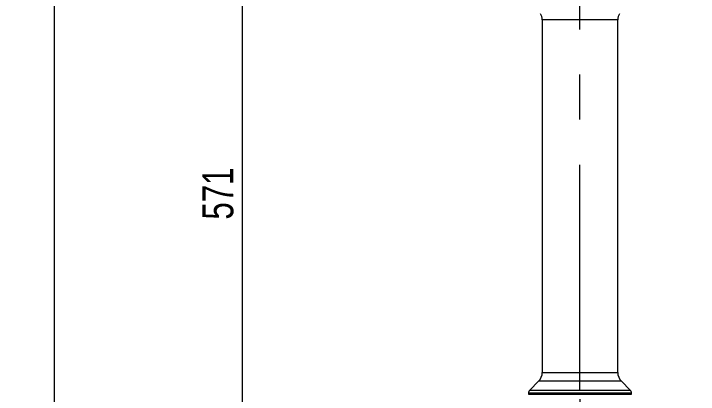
# Model space of a CAD drawing. Header units: millimetres. Extents: x 24 to 205, y 5 to 275.
# Drawn here: x 60.2 to 137.3, y 187.5 to 230.4 of the extents above; entities that cross this region are included whole.
import ezdxf

# ---------------------------------------------------------------- set-up
doc = ezdxf.new("R2010")
doc.units = ezdxf.units.MM
doc.linetypes.add('CENTERX2', pattern=[20.32, 12.7, -2.54, 2.54, -2.54])
doc.styles.add('SLDTEXTSTYLE0', font='TXT', dxfattribs={"width": 0.75})
doc.dimstyles.new('SLDDIMSTYLE1', dxfattribs={"dimtxt": 3.5, "dimasz": 3.302, "dimexe": 0, "dimexo": 0.0625, "dimgap": 0.875, "dimtad": 1, "dimdec": 0, "dimlfac": 10, "dimrnd": 1e-09, "dimzin": 12, "dimdsep": 46, "dimtxsty": 'SLDTEXTSTYLE0', "dimsah": 1, "dimcen": 0.09, "dimadec": 0, "dimazin": 3, "dimtfac": 1, "dimtofl": 0, "dimtmove": 0, "dimatfit": 3, "dimfxl": 1, "dimfrac": 2, "dimtolj": 1, "dimtzin": 12, "dimarcsym": 0})
doc.dimstyles.new('SLDDIMSTYLE3', dxfattribs={"dimtxt": 3.5, "dimasz": 3.302, "dimexe": 0, "dimexo": 0.0625, "dimgap": 0.875, "dimtad": 1, "dimdec": 0, "dimlfac": 10, "dimrnd": 1e-09, "dimzin": 12, "dimdsep": 46, "dimtxsty": 'SLDTEXTSTYLE0', "dimsah": 1, "dimcen": 0.09, "dimadec": 0, "dimazin": 3, "dimtfac": 1, "dimtdec": 0, "dimtofl": 0, "dimtmove": 0, "dimatfit": 3, "dimfxl": 1, "dimfrac": 2, "dimtolj": 1, "dimtzin": 12, "dimarcsym": 0})

# ---------------------------------------------------------------- blocks, each defined once
blk = doc.blocks.new('_D_3')
at = {"color": 7, "linetype": 'Continuous', "lineweight": 0}
for p, q in [((96.663, 248.981), (63.763, 248.981)), ((64.763, 248.981), (64.763, 118.603)), ((109.707, 118.603), (63.763, 118.603))]:
    blk.add_line(p, q, dxfattribs=at)
for points in [[(64.763, 248.981), (64.255, 245.679), (65.271, 245.679)], [(64.763, 118.603), (65.271, 121.905), (64.255, 121.905)]]:
    blk.add_solid(points, dxfattribs=at)
at = {"color": 7, "linetype": 'Continuous', "lineweight": 0, "insert": (60.251, 175.461), "char_height": 3.5, "attachment_point": 1, "rotation": 90, "style": 'SLDTEXTSTYLE0'}
blk.add_mtext('1304', dxfattribs=at)
blk = doc.blocks.new('_D_5')
at = {"color": 7, "linetype": 'Continuous', "lineweight": 0}
for p, q in [((109.709, 236.996), (84.939, 236.996)), ((85.939, 236.996), (85.939, 179.863)), ((109.669, 179.863), (84.939, 179.863))]:
    blk.add_line(p, q, dxfattribs=at)
for points in [[(85.939, 236.996), (85.431, 233.694), (86.447, 233.694)], [(85.939, 179.863), (86.447, 183.165), (85.431, 183.165)]]:
    blk.add_solid(points, dxfattribs=at)
at = {"color": 7, "linetype": 'Continuous', "lineweight": 0, "insert": (81.427, 207.192), "char_height": 3.5, "attachment_point": 1, "rotation": 90, "style": 'SLDTEXTSTYLE0'}
blk.add_mtext('571', dxfattribs=at)
blk = doc.blocks.new('_D_8')
at = {"color": 7, "linetype": 'Continuous', "lineweight": 0}
for p, q in [((123.953, 186.971), (123.953, 163.092)), ((123.953, 164.092), (110.233, 164.092)), ((123.953, 164.092), (137.081, 164.092))]:
    blk.add_line(p, q, dxfattribs=at)
for points in [[(110.233, 164.092), (113.535, 163.584), (113.535, 164.6)], [(123.953, 164.092), (120.651, 164.6), (120.651, 163.584)]]:
    blk.add_solid(points, dxfattribs=at)
at = {"color": 7, "linetype": 'Continuous', "lineweight": 0, "insert": (129.322, 168.604), "char_height": 3.5, "attachment_point": 1, "style": 'SLDTEXTSTYLE0'}
blk.add_mtext('137', dxfattribs=at)

msp = doc.modelspace()

# ---------------------------------------------------------------- linework, layer by layer
at = {"color": 7, "linetype": 'CENTERX2', "lineweight": 0, "ltscale": 2}
msp.add_line((123.953, 187.9712), (123.953, 231.6829), dxfattribs=at)
at = {"color": 7, "linetype": 'Continuous', "lineweight": 15}
for p, q in [((119.703, 229.6829), (119.703, 189.9712)), ((128.203, 189.9712), (128.203, 229.6829)), ((119.293, 188.9813), (118.2995, 187.9878)), ((129.6066, 187.9878), (128.6131, 188.9813)), ((118.153, 187.6342), (118.153, 187.5413)), ((118.153, 187.5413), (129.753, 187.5413)), ((129.753, 187.5413), (129.753, 187.6342))]:
    msp.add_line(p, q, dxfattribs=at)
at = {"color": 8, "linetype": 'Continuous', "lineweight": 15}
for p, q in [((128.203, 229.6829), (119.703, 229.6829)), ((119.703, 189.9712), (128.203, 189.9712)), ((123.953, 188.9813), (119.293, 188.9813)), ((128.6131, 188.9813), (123.953, 188.9813)), ((123.953, 187.6342), (118.153, 187.6342)), ((118.2995, 187.9878), (129.6066, 187.9878)), ((129.753, 187.6342), (123.953, 187.6342))]:
    msp.add_line(p, q, dxfattribs=at)
at = {"color": 7, "linetype": 'Continuous', "lineweight": 15}
for centre, radius, start, end in [((118.303, 229.6829), 1.4, 0, 29.724329), ((129.603, 229.6829), 1.4, 150.275671, 180), ((118.303, 189.9712), 1.4, 315, 0), ((129.603, 189.9712), 1.4, 180, 225), ((118.653, 187.6342), 0.5, 135, 180), ((118.183, 187.5363), 0.02, 165.522488, 240), ((129.253, 187.6342), 0.5, 0, 45), ((129.723, 187.5363), 0.02, 300, 14.477512)]:
    msp.add_arc(centre, radius, start, end, dxfattribs=at)

# ---------------------------------------------------------------- dimensions: what is measured, and where the dimension line sits
at = {"color": 7, "linetype": 'Continuous', "lineweight": 0}
for base, p1, p2, dimstyle, picture, middle in [((64.763, 118.6029), (97.663, 248.9813), (110.7072, 118.6029), 'SLDDIMSTYLE1', '_D_3', (64.763, 180.6334)), ((85.9387, 179.8629), (110.7094, 236.9963), (110.6688, 179.8629), 'SLDDIMSTYLE3', '_D_5', (85.9387, 211.0708))]:
    dim = msp.add_linear_dim(base=base, p1=p1, p2=p2, angle=90, dimstyle=dimstyle, dxfattribs=at)
    dim.commit()
    dim.dimension.update_dxf_attribs({"geometry": picture, "text_midpoint": middle, "dimtype": 160})
dim = msp.add_linear_dim(base=(110.233, 164.0918), p1=(123.953, 187.9712), p2=(110.233, 173.4886), dimstyle='SLDDIMSTYLE3', dxfattribs=at)
dim.commit()
dim.dimension.update_dxf_attribs({"geometry": '_D_8', "text_midpoint": (133.2016, 164.0918), "dimtype": 160})

doc.saveas('drawing.dxf')
